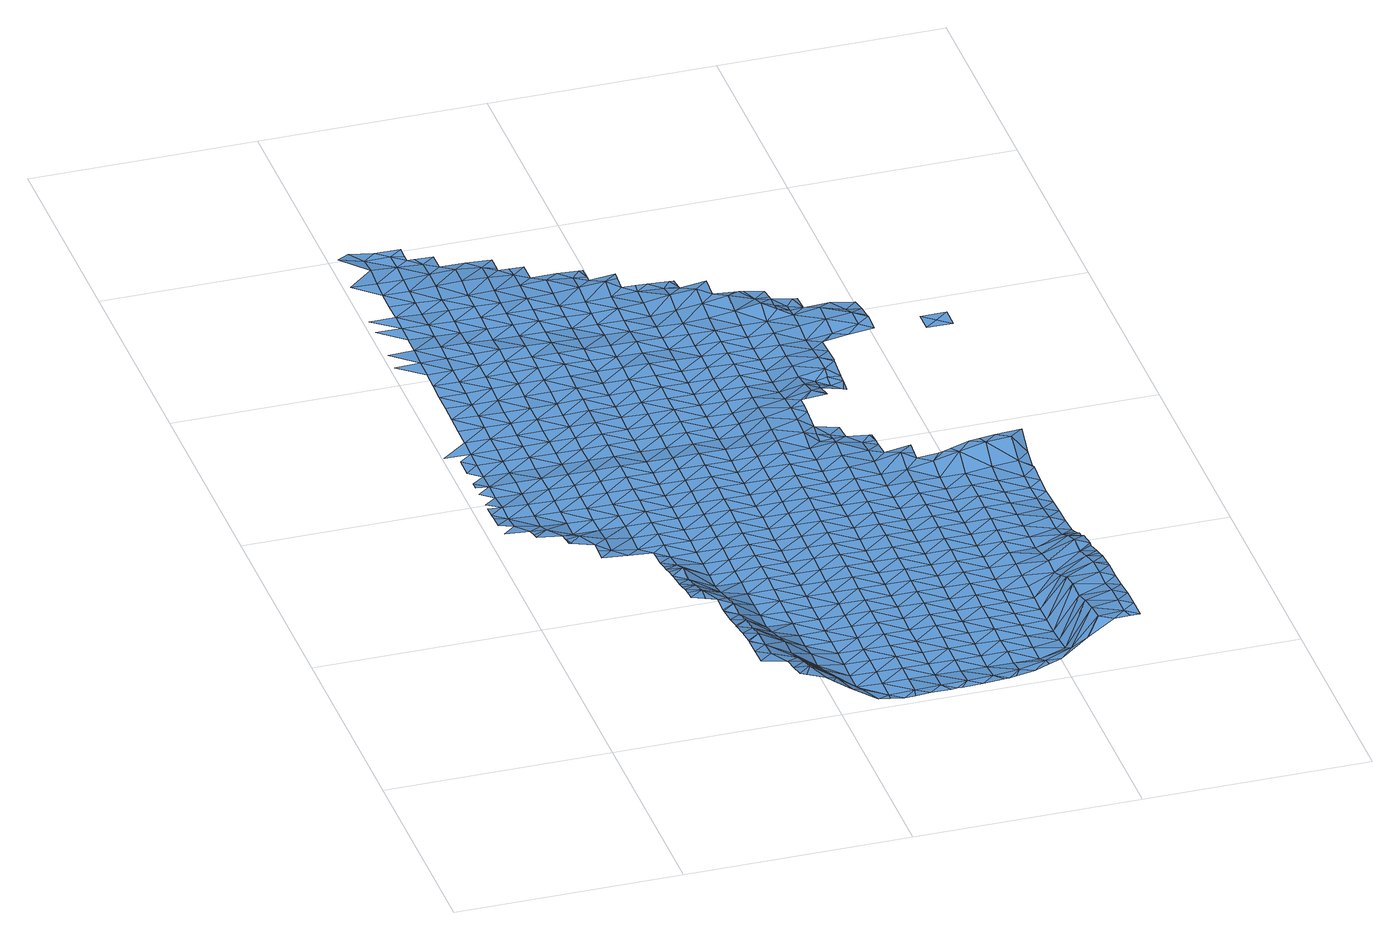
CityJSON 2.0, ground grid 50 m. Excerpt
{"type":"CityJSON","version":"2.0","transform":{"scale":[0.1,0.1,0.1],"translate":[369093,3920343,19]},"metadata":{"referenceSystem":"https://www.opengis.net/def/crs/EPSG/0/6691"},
"CityObjects":{
"waterbody1":{"type":"WaterBody","attributes":{"name":"9","class":"1140","function":"1","WaterBodyRiverFloodingRiskAttribute.description":"5","WaterBodyRiverFloodingRiskAttribute.rankOrg":"2","WaterBodyRiverFloodingRiskAttribute.adminType":"2","WaterBodyRiverFloodingRiskAttribute.scale":"L1"},"geometry":[{"type":"MultiSurface","lod":"1","boundaries":[[[0,1,2]],[[3,4,1]],[[5,4,3]],[[6,5,3]],[[7,6,3]],[[8,6,7]],[[9,10,11]],[[0,12,1]],[[1,12,3]],[[11,10,0]],[[13,14,7]],[[15,10,9]],[[16,7,3]],[[12,17,3]],[[18,19,13]],[[0,10,12]],[[20,21,18]],[[17,16,3]],[[22,13,7]],[[23,24,25]],[[26,20,18]],[[24,27,15]],[[10,28,12]],[[24,23,27]],[[29,30,26]],[[31,30,29]],[[32,27,23]],[[28,17,12]],[[22,7,16]],[[10,15,33]],[[18,13,22]],[[18,34,26]],[[35,31,29]],[[15,27,33]],[[36,34,18]],[[37,38,35]],[[10,33,28]],[[39,40,41]],[[42,16,17]],[[36,18,22]],[[41,43,39]],[[39,43,44]],[[40,45,41]],[[44,43,46]],[[47,33,27]],[[48,17,28]],[[49,22,16]],[[50,32,51]],[[52,27,32]],[[46,53,54]],[[51,55,50]],[[56,57,58]],[[29,26,59]],[[43,53,46]],[[58,57,60]],[[52,47,27]],[[42,17,48]],[[50,52,32]],[[35,29,59]],[[61,36,22]],[[62,54,53]],[[26,34,59]],[[63,37,35]],[[45,64,41]],[[50,55,65]],[[66,57,56]],[[62,67,68]],[[49,16,42]],[[69,70,45]],[[61,34,36]],[[71,72,73]],[[74,63,35]],[[69,60,70]],[[68,67,75]],[[28,76,48]],[[60,57,70]],[[73,77,71]],[[74,35,59]],[[62,53,67]],[[28,33,76]],[[78,79,37]],[[43,41,64]],[[77,80,71]],[[81,53,43]],[[72,82,83]],[[76,33,47]],[[71,82,72]],[[61,22,49]],[[64,45,70]],[[84,75,85]],[[86,52,50]],[[83,82,87]],[[88,42,48]],[[89,50,65]],[[90,84,85]],[[91,70,57]],[[75,67,85]],[[76,92,48]],[[79,78,93]],[[66,91,57]],[[81,67,53]],[[61,94,34]],[[34,95,59]],[[80,96,71]],[[89,86,50]],[[43,64,97]],[[98,47,52]],[[99,100,101]],[[102,103,104]],[[105,49,42]],[[99,90,100]],[[102,87,103]],[[37,63,78]],[[90,85,100]],[[106,107,93]],[[81,43,97]],[[108,91,66]],[[87,82,103]],[[86,98,52]],[[70,109,64]],[[88,48,92]],[[110,101,111]],[[112,61,49]],[[113,114,115]],[[65,116,89]],[[34,94,95]],[[113,104,114]],[[74,117,63]],[[96,110,111]],[[118,93,78]],[[101,100,111]],[[107,106,119]],[[104,103,114]],[[74,59,117]],[[120,70,91]],[[64,109,97]],[[121,67,81]],[[71,96,122]],[[115,123,124]],[[125,91,108]],[[82,126,103]],[[105,112,49]],[[85,67,127]],[[117,59,95]],[[82,71,126]],[[76,128,92]],[[42,88,105]],[[124,123,129]],[[122,96,111]],[[76,47,128]],[[130,78,63]],[[93,118,106]],[[119,131,132]],[[127,67,121]],[[61,133,94]],[[115,114,123]],[[126,71,122]],[[70,120,109]],[[134,81,97]],[[135,136,137]],[[128,47,98]],[[129,138,139]],[[123,138,129]],[[112,133,61]],[[100,85,140]],[[141,130,63]],[[130,118,78]],[[94,133,95]],[[139,138,116]],[[142,120,91]],[[131,119,106]],[[63,117,141]],[[114,103,143]],[[85,127,140]],[[144,137,145]],[[142,91,125]],[[89,116,146]],[[97,109,147]],[[81,148,121]],[[111,100,149]],[[103,126,143]],[[86,89,150]],[[151,117,95]],[[152,109,120]],[[92,128,153]],[[88,92,154]],[[155,106,118]],[[134,97,147]],[[156,132,131]],[[136,157,137]],[[116,138,146]],[[123,114,158]],[[136,132,157]],[[150,89,146]],[[100,140,149]],[[121,159,127]],[[122,111,160]],[[161,128,98]],[[92,153,154]],[[162,155,118]],[[114,143,158]],[[163,142,125]],[[164,95,133]],[[98,86,165]],[[117,151,141]],[[162,118,130]],[[105,88,166]],[[167,131,106]],[[148,159,121]],[[132,156,157]],[[137,168,145]],[[152,120,142]],[[109,169,147]],[[81,134,148]],[[138,123,170]],[[111,149,160]],[[161,153,128]],[[171,172,173]],[[127,174,140]],[[151,95,164]],[[86,150,165]],[[126,122,175]],[[88,154,166]],[[155,167,106]],[[123,158,170]],[[167,156,131]],[[176,133,112]],[[112,105,177]],[[159,174,127]],[[174,149,140]],[[175,122,160]],[[146,138,178]],[[137,157,168]],[[109,152,169]],[[179,173,180]],[[98,165,161]],[[143,126,181]],[[182,154,153]],[[105,166,177]],[[138,170,178]],[[183,164,133]],[[184,152,142]],[[185,162,130]],[[134,147,186]],[[187,157,156]],[[141,151,188]],[[130,141,189]],[[172,190,173]],[[181,126,175]],[[186,147,169]],[[150,146,191]],[[145,168,192]],[[184,142,163]],[[193,160,149]],[[172,145,190]],[[194,170,158]],[[176,112,177]],[[176,183,133]],[[195,153,161]],[[189,185,130]],[[158,143,196]],[[197,166,154]],[[198,187,156]],[[146,178,191]],[[187,168,157]],[[141,188,189]],[[162,185,155]],[[148,134,199]],[[198,156,167]],[[164,200,151]],[[145,192,190]],[[193,175,160]],[[201,169,152]],[[202,184,163]],[[196,143,181]],[[199,134,186]],[[148,203,159]],[[204,149,174]],[[165,150,205]],[[182,153,195]],[[206,178,170]],[[207,208,209]],[[165,210,161]],[[211,177,166]],[[150,191,205]],[[212,192,168]],[[213,188,151]],[[214,201,152]],[[180,173,215]],[[193,149,204]],[[214,152,184]],[[216,186,169]],[[217,218,180]],[[194,158,196]],[[159,219,174]],[[173,190,215]],[[220,181,175]],[[197,154,182]],[[148,199,203]],[[221,191,178]],[[222,184,202]],[[161,223,195]],[[224,225,155]],[[225,198,167]],[[164,183,200]],[[165,205,210]],[[177,226,176]],[[212,168,187]],[[227,190,192]],[[228,220,175]],[[155,185,224]],[[229,199,186]],[[167,155,225]],[[206,170,194]],[[209,208,230]],[[174,231,204]],[[228,175,193]],[[180,215,232]],[[233,196,181]],[[211,166,197]],[[211,226,177]],[[159,203,219]],[[219,231,174]],[[234,205,191]],[[213,151,200]],[[189,188,213]],[[195,235,182]],[[236,227,192]],[[237,214,184]],[[161,210,223]],[[223,235,195]],[[217,180,232]],[[207,218,217]],[[238,187,198]],[[176,239,183]],[[236,192,212]],[[240,193,204]],[[169,201,216]],[[220,233,181]],[[241,208,207]],[[221,178,206]],[[242,197,182]],[[243,244,245]],[[246,194,196]],[[226,239,176]],[[244,230,245]],[[231,240,204]],[[247,238,198]],[[248,189,213]],[[215,190,227]],[[235,242,182]],[[185,249,224]],[[229,186,216]],[[184,222,237]],[[247,198,225]],[[250,201,214]],[[185,189,249]],[[251,232,215]],[[233,246,196]],[[252,207,217]],[[203,253,219]],[[254,230,208]],[[234,191,221]],[[187,255,212]],[[193,256,228]],[[257,211,197]],[[203,199,253]],[[258,206,194]],[[240,256,193]],[[249,189,248]],[[222,259,237]],[[238,255,187]],[[255,236,212]],[[210,205,260]],[[261,213,200]],[[242,257,197]],[[253,199,229]],[[241,207,252]],[[254,245,230]],[[200,183,262]],[[263,214,237]],[[264,215,227]],[[265,216,201]],[[266,217,232]],[[224,267,225]],[[246,258,194]],[[260,205,234]],[[228,268,220]],[[269,226,211]],[[270,237,259]],[[271,221,206]],[[262,183,239]],[[256,268,228]],[[243,245,272]],[[223,210,273]],[[250,214,263]],[[251,215,264]],[[266,252,217]],[[274,247,225]],[[254,208,241]],[[213,275,248]],[[224,249,276]],[[258,271,206]],[[255,277,236]],[[273,210,260]],[[236,278,227]],[[220,279,233]],[[219,253,280]],[[231,219,281]],[[282,234,221]],[[254,283,245]],[[231,284,240]],[[268,279,220]],[[267,224,276]],[[269,211,257]],[[274,238,247]],[[226,285,239]],[[200,262,261]],[[277,278,236]],[[286,263,237]],[[278,264,227]],[[235,223,287]],[[288,249,248]],[[266,232,251]],[[229,216,265]],[[269,285,226]],[[201,250,265]],[[289,253,229]],[[290,241,252]],[[219,280,281]],[[271,282,221]],[[240,284,256]],[[287,223,273]],[[272,245,283]],[[233,291,246]],[[292,262,239]],[[293,260,234]],[[275,213,261]],[[279,291,233]],[[242,235,294]],[[295,276,249]],[[237,270,286]],[[296,289,229]],[[225,267,274]],[[297,290,252]],[[290,254,241]],[[296,229,265]],[[297,252,266]],[[298,280,253]],[[238,299,255]],[[231,281,284]],[[282,293,234]],[[278,300,264]],[[264,301,251]],[[302,286,270]],[[246,303,258]],[[304,273,260]],[[288,248,275]],[[235,287,294]],[[291,303,246]],[[305,299,238]],[[250,263,306]],[[300,301,264]],[[301,266,251]],[[257,242,307]],[[257,308,269]],[[289,298,253]],[[305,238,274]],[[239,285,292]],[[255,299,277]],[[309,272,283]],[[306,263,286]],[[250,310,265]],[[311,281,280]],[[283,254,312]],[[293,304,260]],[[258,313,271]],[[290,314,254]],[[261,262,315]],[[256,284,316]],[[268,256,317]],[[318,287,273]],[[295,249,288]],[[242,294,307]],[[267,276,295]],[[303,313,258]],[[315,262,292]],[[261,319,275]],[[320,309,283]],[[321,296,265]],[[322,274,267]],[[283,312,320]],[[310,250,306]],[[266,323,297]],[[324,286,302]],[[299,325,277]],[[256,316,317]],[[304,318,273]],[[312,254,314]],[[301,323,266]],[[271,326,282]],[[281,327,284]],[[279,268,328]],[[329,294,287]],[[257,307,308]],[[330,322,267]],[[322,305,274]],[[313,326,271]],[[331,292,285]],[[325,332,277]],[[333,306,286]],[[275,334,288]],[[330,267,295]],[[285,269,335]],[[261,315,319]],[[278,332,300]],[[321,265,310]],[[328,336,279]],[[280,298,311]],[[337,312,314]],[[333,286,324]],[[278,277,332]],[[268,317,328]],[[323,338,297]],[[282,339,293]],[[291,279,336]],[[340,307,294]],[[269,308,335]],[[326,339,282]],[[288,341,295]],[[289,296,342]],[[343,298,289]],[[327,281,311]],[[292,344,315]],[[327,345,284]],[[275,319,334]],[[346,310,306]],[[342,296,321]],[[336,347,291]],[[314,290,348]],[[305,349,299]],[[350,317,316]],[[332,351,300]],[[329,287,318]],[[300,352,301]],[[342,343,289]],[[290,297,353]],[[331,285,335]],[[324,354,333]],[[316,284,345]],[[293,355,304]],[[303,291,347]],[[356,349,305]],[[349,325,299]],[[339,355,293]],[[357,319,315]],[[341,288,334]],[[295,358,330]],[[337,314,359]],[[356,305,322]],[[360,333,354]],[[361,306,333]],[[345,350,316]],[[362,321,310]],[[301,352,323]],[[347,363,303]],[[297,338,353]],[[298,364,311]],[[348,290,353]],[[365,328,317]],[[314,348,359]],[[340,294,329]],[[343,364,298]],[[304,366,318]],[[367,322,330]],[[313,303,363]],[[368,335,308]],[[292,331,344]],[[355,366,304]],[[369,334,319]],[[346,306,361]],[[358,295,341]],[[362,342,321]],[[308,307,370]],[[371,332,325]],[[350,365,317]],[[300,351,352]],[[363,372,313]],[[311,373,327]],[[374,329,318]],[[375,336,328]],[[370,307,340]],[[357,315,344]],[[353,376,348]],[[377,356,322]],[[326,313,372]],[[378,371,325]],[[379,361,333]],[[367,330,358]],[[335,380,331]],[[332,371,351]],[[310,346,362]],[[365,375,328]],[[381,353,338]],[[372,382,326]],[[325,349,378]],[[327,383,345]],[[384,340,329]],[[323,352,385]],[[386,347,336]],[[338,323,387]],[[368,308,370]],[[368,380,335]],[[311,364,373]],[[369,319,357]],[[374,318,366]],[[388,349,356]],[[339,326,382]],[[333,360,379]],[[389,390,342]],[[341,334,391]],[[389,342,362]],[[375,386,336]],[[323,385,387]],[[322,367,377]],[[383,327,373]],[[382,392,339]],[[345,393,350]],[[351,394,352]],[[395,370,340]],[[343,342,390]],[[396,363,347]],[[397,379,360]],[[383,393,345]],[[391,334,369]],[[384,329,374]],[[398,378,349]],[[355,339,392]],[[346,361,399]],[[381,338,387]],[[344,331,400]],[[344,401,357]],[[399,361,379]],[[346,402,362]],[[358,341,403]],[[352,394,385]],[[356,377,388]],[[392,404,355]],[[351,371,405]],[[376,353,381]],[[350,406,365]],[[407,368,370]],[[364,343,408]],[[400,331,380]],[[401,369,357]],[[393,406,350]],[[409,374,366]],[[403,341,391]],[[395,340,384]],[[363,410,372]],[[411,371,378]],[[366,355,404]],[[412,389,362]],[[408,343,390]],[[408,413,364]],[[402,346,399]],[[351,405,394]],[[367,358,414]],[[415,387,385]],[[396,410,363]],[[416,379,397]],[[349,388,398]],[[404,409,366]],[[347,386,396]],[[373,364,413]],[[417,382,372]],[[406,418,365]],[[419,384,374]],[[414,358,403]],[[407,370,395]],[[368,420,380]],[[344,400,401]],[[421,399,379]],[[422,405,371]],[[387,423,381]],[[424,391,369]],[[407,420,368]],[[401,425,369]],[[412,362,402]],[[375,365,418]],[[389,426,390]],[[377,367,427]],[[410,417,372]],[[378,398,411]],[[421,379,416]],[[385,394,428]],[[375,429,386]],[[430,400,380]],[[383,373,431]],[[432,392,382]],[[425,424,369]],[[376,381,433]],[[424,403,391]],[[418,429,375]],[[434,395,384]],[[427,367,414]],[[388,377,427]],[[435,433,381]],[[435,381,423]],[[436,421,416]],[[415,385,428]],[[437,408,390]],[[438,398,388]],[[405,439,394]],[[426,389,412]],[[373,413,431]],[[417,432,382]],[[371,411,422]],[[423,387,415]],[[440,406,393]],[[399,441,402]],[[386,442,396]],[[393,383,443]],[[444,404,392]],[[374,409,419]],[[429,442,386]],[[445,407,395]],[[446,414,403]],[[447,388,427]],[[380,420,430]],[[415,448,423]],[[449,399,421]],[[450,412,402]],[[451,421,436]],[[437,390,426]],[[383,431,443]],[[432,444,392]],[[405,422,439]],[[396,452,410]],[[401,400,453]],[[454,409,404]],[[384,419,434]],[[455,446,403]],[[438,388,447]],[[453,400,430]],[[411,398,438]],[[401,456,425]],[[441,399,449]],[[455,403,424]],[[428,394,457]],[[458,427,414]],[[407,459,420]],[[413,408,460]],[[461,422,411]],[[457,394,439]],[[462,426,412]],[[415,428,463]],[[460,408,437]],[[393,443,440]],[[464,448,415]],[[445,459,407]],[[410,465,417]],[[418,406,466]],[[395,434,445]],[[446,458,414]],[[463,464,415]],[[396,442,452]],[[452,465,410]],[[467,449,421]],[[425,468,424]],[[450,402,441]],[[409,469,419]],[[450,462,412]],[[470,447,427]],[[431,413,471]],[[472,411,438]],[[401,453,456]],[[422,461,439]],[[473,428,457]],[[471,413,460]],[[463,428,473]],[[406,440,466]],[[471,474,431]],[[404,444,454]],[[429,418,475]],[[458,470,427]],[[465,476,417]],[[461,411,472]],[[424,477,455]],[[421,451,467]],[[437,426,462]],[[430,420,478]],[[479,438,447]],[[430,480,453]],[[443,431,474]],[[425,456,468]],[[468,477,424]],[[481,467,451]],[[432,417,476]],[[482,444,432]],[[469,409,454]],[[418,466,475]],[[462,483,437]],[[437,484,460]],[[473,485,463]],[[442,429,486]],[[420,459,478]],[[470,479,447]],[[479,472,438]],[[476,482,432]],[[487,456,453]],[[441,449,488]],[[434,419,489]],[[455,490,446]],[[483,484,437]],[[488,449,467]],[[440,443,491]],[[477,490,455]],[[486,429,475]],[[492,471,460]],[[491,443,474]],[[493,454,444]],[[439,461,494]],[[488,495,441]],[[457,439,496]],[[489,419,469]],[[497,465,452]],[[452,442,498]],[[499,467,481]],[[430,478,480]],[[482,493,444]],[[500,468,456]],[[450,441,495]],[[473,457,496]],[[501,462,450]],[[445,434,502]],[[446,503,458]],[[504,461,472]],[[466,440,505]],[[439,494,496]],[[506,475,466]],[[490,503,446]],[[507,474,471]],[[505,440,491]],[[508,469,454]],[[502,434,489]],[[442,486,498]],[[487,453,480]],[[465,509,476]],[[510,504,472]],[[511,488,467]],[[473,512,485]],[[513,483,462]],[[459,445,514]],[[458,515,470]],[[492,507,471]],[[510,472,479]],[[461,504,494]],[[501,450,495]],[[512,473,496]],[[503,515,458]],[[460,484,492]],[[511,467,499]],[[516,491,474]],[[506,466,505]],[[517,489,469]],[[514,445,502]],[[452,498,497]],[[476,518,482]],[[456,487,500]],[[454,493,508]],[[478,459,519]],[[470,520,479]],[[507,516,474]],[[477,468,521]],[[522,496,494]],[[513,462,501]],[[486,475,523]],[[515,520,470]],[[523,475,506]],[[524,502,489]],[[519,459,514]],[[465,497,509]],[[491,525,505]],[[517,469,508]],[[523,526,486]],[[482,527,493]],[[495,488,528]],[[468,500,521]],[[529,522,494]],[[484,483,530]],[[480,478,531]],[[479,532,510]],[[480,533,487]],[[528,488,511]],[[516,525,491]],[[529,494,504]],[[490,477,534]],[[512,496,535]],[[498,486,526]],[[484,536,492]],[[485,512,537]],[[520,532,479]],[[499,538,511]],[[528,539,495]],[[540,506,505]],[[483,513,530]],[[541,514,502]],[[531,478,519]],[[476,509,518]],[[542,537,512]],[[524,489,517]],[[493,543,508]],[[542,512,535]],[[501,495,539]],[[477,521,534]],[[544,513,501]],[[503,545,515]],[[510,546,504]],[[487,547,500]],[[525,540,505]],[[503,490,545]],[[536,484,530]],[[497,498,548]],[[535,496,522]],[[492,549,507]],[[532,546,510]],[[527,482,518]],[[527,543,493]],[[550,523,506]],[[536,549,492]],[[541,502,524]],[[498,526,548]],[[480,531,533]],[[537,542,551]],[[508,552,517]],[[490,534,545]],[[553,528,511]],[[504,554,529]],[[544,501,539]],[[513,555,530]],[[509,497,556]],[[557,518,509]],[[558,511,538]],[[507,559,516]],[[546,554,504]],[[543,552,508]],[[560,526,523]],[[519,514,561]],[[522,562,535]],[[549,559,507]],[[547,487,533]],[[561,514,541]],[[497,548,556]],[[519,563,531]],[[558,553,511]],[[517,564,524]],[[565,541,524]],[[521,500,566]],[[522,529,567]],[[515,545,568]],[[530,569,536]],[[520,515,570]],[[516,571,525]],[[506,540,550]],[[552,564,517]],[[513,544,555]],[[572,548,526]],[[518,573,527]],[[566,500,547]],[[574,558,538]],[[563,519,561]],[[509,556,557]],[[564,565,524]],[[575,522,567]],[[515,568,570]],[[565,576,541]],[[577,529,554]],[[578,544,539]],[[534,521,579]],[[560,523,550]],[[569,530,555]],[[567,529,577]],[[532,520,580]],[[576,581,541]],[[562,522,575]],[[539,528,582]],[[533,531,583]],[[516,559,571]],[[584,547,533]],[[571,585,525]],[[527,586,543]],[[579,521,566]],[[561,541,581]],[[548,587,556]],[[583,531,563]],[[518,557,573]],[[582,528,553]],[[549,536,588]],[[520,570,580]],[[577,589,567]],[[540,525,585]],[[590,550,540]],[[591,555,544]],[[545,534,592]],[[572,526,560]],[[588,536,569]],[[593,559,549]],[[546,532,594]],[[561,595,563]],[[596,566,547]],[[585,590,540]],[[543,597,552]],[[527,573,586]],[[561,581,595]],[[578,539,582]],[[578,591,544]],[[534,579,592]],[[598,565,564]],[[532,580,594]],[[533,583,584]],[[595,599,563]],[[600,560,550]],[[568,545,601]],[[587,548,572]],[[554,546,602]],[[603,589,577]],[[563,604,583]],[[555,605,569]],[[549,588,606]],[[607,579,566]],[[590,600,550]],[[552,608,564]],[[601,545,592]],[[557,556,609]],[[553,558,610]],[[577,554,602]],[[543,586,597]],[[558,574,610]],[[563,599,604]],[[593,549,606]],[[546,594,602]],[[547,584,596]],[[553,611,582]],[[612,572,560]],[[570,568,613]],[[614,603,577]],[[609,556,587]],[[615,610,574]],[[569,616,588]],[[598,564,617]],[[571,559,618]],[[604,619,583]],[[600,612,560]],[[613,568,601]],[[580,570,613]],[[573,557,620]],[[621,584,583]],[[607,566,596]],[[552,597,608]],[[605,555,591]],[[605,616,569]],[[618,559,593]],[[618,622,571]],[[614,577,602]],[[623,587,572]],[[624,606,588]],[[620,557,609]],[[553,610,611]],[[611,625,582]],[[626,619,604]],[[585,571,622]],[[627,597,586]],[[592,579,628]],[[617,564,629]],[[586,573,630]],[[631,596,584]],[[578,582,625]],[[628,579,607]],[[632,591,578]],[[564,608,629]],[[633,610,615]],[[616,624,588]],[[634,608,597]],[[635,602,594]],[[636,609,587]],[[580,613,637]],[[606,624,593]],[[594,580,638]],[[630,573,620]],[[614,639,603]],[[621,583,619]],[[590,585,640]],[[601,592,641]],[[572,612,623]],[[638,580,637]],[[642,607,596]],[[641,592,628]],[[643,610,633]],[[644,605,591]],[[645,629,608]],[[611,610,643]],[[614,602,646]],[[632,578,625]],[[626,647,619]],[[648,620,609]],[[627,586,630]],[[585,622,640]],[[649,612,600]],[[636,587,623]],[[650,639,614]],[[645,608,634]],[[643,651,611]],[[631,642,596]],[[600,590,652]],[[613,601,653]],[[634,597,627]],[[650,614,646]],[[635,594,638]],[[617,629,654]],[[584,621,631]],[[655,628,607]],[[653,601,641]],[[618,593,656]],[[625,611,651]],[[646,602,635]],[[656,593,624]],[[657,630,620]],[[658,629,645]],[[590,640,652]],[[591,632,644]],[[659,619,647]],[[648,609,636]],[[651,660,625]],[[629,658,654]],[[612,661,623]],[[639,650,662]],[[637,613,663]],[[664,619,659]],[[625,660,632]],[[665,638,637]],[[621,619,664]],[[666,641,628]],[[616,605,667]],[[663,613,653]],[[622,618,668]],[[630,669,627]],[[616,670,624]],[[668,618,656]],[[671,634,627]],[[654,658,672]],[[600,652,649]],[[673,635,638]],[[605,644,667]],[[674,675,621]],[[676,644,632]],[[657,620,648]],[[660,676,632]],[[655,666,628]],[[621,664,674]],[[623,677,636]],[[657,678,630]],[[631,621,675]],[[607,642,655]],[[679,653,641]],[[665,637,663]],[[680,656,624]],[[640,622,681]],[[682,673,638]],[[665,682,638]],[[683,627,669]],[[681,622,668]],[[630,678,669]],[[612,649,661]],[[646,635,684]],[[616,667,670]],[[670,680,624]],[[685,667,644]],[[676,685,644]],[[666,679,641]],[[636,686,648]],[[627,683,671]],[[684,635,673]],[[687,668,656]],[[652,640,688]],[[653,689,663]],[[688,640,681]],[[623,661,677]],[[680,687,656]],[[690,670,667]],[[642,631,691]],[[688,692,652]],[[631,675,691]],[[679,689,653]],[[689,665,663]],[[648,693,657]],[[694,667,685]],[[695,691,675]],[[696,681,668]],[[649,652,692]],[[690,667,694]],[[636,677,686]],[[687,696,668]],[[669,678,697]],[[698,680,670]],[[655,642,699]],[[700,673,682]],[[655,701,666]],[[642,691,699]],[[670,690,702]],[[661,649,703]],[[689,704,665]],[[665,705,682]],[[681,706,688]],[[698,670,702]],[[648,686,693]],[[695,707,691]],[[696,706,681]],[[678,708,697]],[[649,692,703]],[[709,679,666]],[[698,710,680]],[[678,657,711]],[[680,712,687]],[[655,699,701]],[[705,713,682]],[[677,661,714]],[[715,699,691]],[[700,682,713]],[[678,711,708]],[[707,715,691]],[[657,693,711]],[[706,716,688]],[[680,710,712]],[[717,696,687]],[[661,703,714]],[[718,689,679]],[[665,704,705]],[[692,688,716]],[[666,701,709]],[[686,677,719]],[[720,701,699]],[[687,712,717]],[[721,699,715]],[[708,711,722]],[[705,723,713]],[[689,724,704]],[[725,706,696]],[[677,714,719]],[[720,699,721]],[[696,717,726]],[[727,696,726]],[[703,692,728]],[[679,709,718]],[[718,729,689]],[[693,686,730]],[[731,709,701]],[[728,692,716]],[[724,732,704]],[[725,696,727]],[[733,722,711]],[[732,734,704]],[[704,734,705]],[[689,729,724]],[[686,719,730]],[[731,701,720]],[[735,706,725]],[[714,703,736]],[[711,693,737]],[[716,706,738]],[[736,703,728]],[[706,735,738]],[[723,705,739]],[[740,739,705]],[[740,705,734]],[[693,730,737]],[[741,718,709]],[[716,742,728]],[[743,709,731]],[[719,714,744]],[[745,724,729]],[[744,714,736]],[[716,738,742]],[[746,711,737]],[[747,743,731]],[[733,711,746]],[[741,729,718]],[[742,748,728]],[[749,745,729]],[[730,719,750]],[[746,751,733]],[[736,728,748]],[[750,719,744]],[[741,709,743]],[[748,752,736]],[[753,749,729]],[[741,753,729]],[[737,730,754]],[[755,746,737]],[[744,736,752]],[[754,730,750]],[[743,747,756]],[[752,757,744]],[[751,746,758]],[[750,744,757]],[[755,737,754]],[[759,741,743]],[[755,760,746]],[[761,749,753]],[[757,762,750]],[[750,762,754]],[[746,760,758]],[[743,756,759]],[[741,763,753]],[[754,764,755]],[[759,763,741]],[[764,754,762]],[[761,753,765]],[[760,766,758]],[[767,765,753]],[[756,768,759]],[[755,769,760]],[[755,764,770]],[[769,755,770]],[[753,763,767]],[[768,771,759]],[[766,760,769]],[[759,771,763]],[[763,772,767]],[[773,763,771]],[[774,765,767]],[[763,773,772]],[[767,772,774]]]}]},
"waterbody2":{"type":"WaterBody","attributes":{"name":"9","class":"1140","function":"1","WaterBodyRiverFloodingRiskAttribute.description":"5","WaterBodyRiverFloodingRiskAttribute.rankOrg":"1","WaterBodyRiverFloodingRiskAttribute.adminType":"2","WaterBodyRiverFloodingRiskAttribute.scale":"L1"},"geometry":[{"type":"MultiSurface","lod":"1","boundaries":[[[576,775,581]],[[598,576,565]],[[576,598,775]],[[775,776,581]],[[776,775,617]],[[598,617,775]]]}]},
"waterbody3":{"type":"WaterBody","attributes":{"name":"9","class":"1140","function":"1","WaterBodyRiverFloodingRiskAttribute.description":"5","WaterBodyRiverFloodingRiskAttribute.rankOrg":"1","WaterBodyRiverFloodingRiskAttribute.adminType":"2","WaterBodyRiverFloodingRiskAttribute.scale":"L1"},"geometry":[{"type":"MultiSurface","lod":"1","boundaries":[[[777,695,778]],[[695,675,778]],[[778,675,674]],[[777,707,695]],[[778,779,777]],[[777,779,780]],[[779,778,664]],[[674,664,778]]]}]},
"waterbody4":{"type":"WaterBody","attributes":{"name":"9","class":"1140","function":"1","WaterBodyRiverFloodingRiskAttribute.description":"5","WaterBodyRiverFloodingRiskAttribute.rankOrg":"1","WaterBodyRiverFloodingRiskAttribute.adminType":"2","WaterBodyRiverFloodingRiskAttribute.scale":"L1"},"geometry":[{"type":"MultiSurface","lod":"1","boundaries":[[[781,782,749]],[[782,783,749]],[[724,745,732]],[[745,783,732]],[[732,783,734]],[[783,782,734]],[[745,749,783]]]}]},
"waterbody5":{"type":"WaterBody","attributes":{"name":"9","class":"1140","function":"1","WaterBodyRiverFloodingRiskAttribute.description":"5","WaterBodyRiverFloodingRiskAttribute.rankOrg":"2","WaterBodyRiverFloodingRiskAttribute.adminType":"2","WaterBodyRiverFloodingRiskAttribute.scale":"L1"},"geometry":[{"type":"MultiSurface","lod":"1","boundaries":[[[784,785,786]],[[786,785,787]],[[787,785,788]],[[784,788,785]]]}]}
},
"vertices":[
[84,849,23],[56,872,26],[28,850,26],[57,919,16],[28,896,19],[29,926,17],[29,942,16],[58,965,16],[29,973,14],[84,803,35],[112,825,35],[84,821,31],[113,872,16],[58,1011,12],[30,988,14],[140,802,29],[114,964,14],[114,918,14],[59,1057,11],[30,1035,12],[31,1081,9],[31,1063,10],[115,1010,12],[144,756,38],[140,780,34],[140,756,39],[60,1104,8],[168,778,39],[170,871,13],[60,1150,8],[32,1127,8],[32,1173,8],[196,755,25],[169,825,14],[116,1103,8],[61,1196,8],[116,1056,12],[62,1242,8],[4,1197,8],[358,152,96],[357,105,100],[386,128,100],[171,963,13],[387,174,94],[359,195,94],[414,105,89],[359,198,94],[226,824,13],[170,917,13],[172,1009,13],[224,731,21],[196,735,23],[225,778,21],[387,220,94],[359,200,94],[196,709,21],[427,12,110],[441,35,115],[413,12,115],[117,1149,8],[413,58,103],[172,1056,12],[359,244,86],[118,1241,8],[443,127,80],[253,708,17],[469,11,96],[388,267,79],[360,287,75],[414,101,91],[442,81,98],[334,452,71],[306,476,63],[306,459,66],[118,1195,8],[360,290,74],[226,870,12],[305,430,71],[119,1288,8],[62,1288,9],[335,429,63],[444,220,63],[335,499,55],[306,497,56],[360,293,74],[389,313,70],[282,777,13],[307,522,48],[228,962,12],[281,730,13],[361,336,63],[498,34,76],[227,916,12],[63,1335,9],[173,1102,8],[174,1148,8],[362,429,56],[443,173,63],[283,823,13],[361,380,56],[389,359,56],[361,383,56],[307,544,45],[335,545,41],[307,568,41],[229,1009,12],[120,1380,8],[64,1381,9],[486,11,84],[499,126,40],[361,386,56],[390,405,56],[229,1055,12],[308,595,34],[336,591,41],[308,615,28],[309,707,13],[174,1194,7],[120,1334,8],[64,1427,8],[499,80,52],[445,266,46],[391,452,41],[337,637,21],[308,632,24],[526,10,57],[391,498,26],[445,312,31],[283,869,12],[309,661,16],[176,1287,7],[121,1426,8],[65,1473,8],[230,1101,8],[501,219,22],[10,1566,7],[66,1519,8],[66,1566,9],[337,683,13],[309,694,14],[446,358,16],[175,1240,7],[555,33,37],[392,544,13],[10,1613,10],[67,1612,12],[338,730,13],[500,173,22],[501,265,14],[447,404,16],[339,776,13],[231,1193,8],[556,79,15],[284,915,12],[285,962,12],[177,1379,9],[122,1472,8],[122,1519,8],[393,590,13],[502,311,13],[447,451,14],[340,868,13],[176,1333,7],[583,10,22],[231,1147,8],[339,822,13],[285,1008,12],[178,1425,10],[123,1565,10],[556,126,14],[393,636,13],[12,1705,10],[68,1658,10],[68,1704,10],[503,357,14],[448,497,13],[287,1100,8],[286,1054,12],[394,683,13],[12,1751,9],[69,1751,9],[449,543,13],[341,961,12],[287,1146,8],[612,32,14],[233,1332,7],[557,172,14],[179,1518,10],[232,1240,7],[233,1286,7],[124,1657,9],[395,729,13],[124,1611,11],[504,450,14],[450,636,13],[341,915,12],[449,589,13],[342,1007,13],[179,1472,10],[558,218,14],[288,1193,8],[613,125,14],[608,9,19],[558,264,14],[503,404,14],[395,775,13],[451,682,13],[70,1843,8],[71,1889,8],[14,1890,10],[396,821,13],[343,1053,13],[180,1564,11],[289,1239,7],[612,79,14],[125,1703,9],[614,171,14],[126,1796,7],[70,1797,7],[559,310,14],[506,542,14],[451,728,13],[640,9,15],[397,867,13],[234,1378,9],[235,1425,11],[343,1099,8],[181,1656,7],[505,496,14],[614,217,14],[72,1935,13],[560,357,14],[126,1750,7],[506,589,14],[452,774,13],[397,914,13],[181,1610,10],[668,31,16],[236,1517,12],[344,1146,8],[560,403,14],[128,1888,8],[398,960,13],[44,2005,16],[16,1982,21],[72,1982,8],[507,635,13],[235,1471,12],[289,1285,8],[290,1331,8],[670,124,14],[183,1749,6],[127,1842,8],[615,263,14],[129,1935,10],[237,1563,12],[561,449,14],[399,1006,13],[508,681,13],[662,8,16],[453,820,13],[345,1238,8],[345,1192,8],[669,78,14],[182,1703,7],[670,170,14],[183,1795,5],[291,1424,11],[562,495,14],[399,1052,13],[696,8,18],[508,727,13],[101,2004,8],[453,867,13],[292,1470,12],[346,1284,10],[291,1377,9],[237,1609,8],[238,1656,7],[562,541,14],[616,310,14],[616,356,14],[509,773,13],[129,1981,8],[617,402,14],[400,1099,9],[725,31,18],[454,913,13],[347,1330,10],[672,263,14],[185,1888,11],[563,588,14],[401,1145,9],[510,820,13],[455,959,13],[347,1377,9],[671,216,14],[184,1841,11],[672,309,14],[293,1562,11],[239,1702,7],[239,1748,6],[740,7,18],[564,634,14],[510,866,13],[293,1516,12],[726,77,14],[455,1005,13],[456,1051,13],[158,2003,8],[726,123,14],[673,355,14],[157,1957,9],[564,680,13],[185,1934,8],[401,1191,9],[618,448,14],[618,494,14],[511,912,13],[402,1237,10],[157,1974,9],[727,169,14],[349,1469,12],[240,1794,6],[753,7,19],[294,1609,7],[565,726,13],[674,401,14],[619,541,14],[512,958,13],[348,1423,11],[458,1144,9],[295,1655,7],[782,30,19],[403,1283,9],[457,1098,9],[620,587,14],[173,1957,9],[241,1840,14],[566,773,13],[512,1004,13],[403,1330,9],[728,215,14],[728,262,14],[458,1190,10],[674,447,14],[783,122,14],[620,633,13],[213,1910,11],[350,1562,9],[675,494,14],[295,1701,7],[296,1747,5],[241,1887,14],[764,7,19],[566,819,13],[349,1515,12],[459,1236,9],[404,1376,10],[214,1956,8],[810,6,20],[782,76,14],[784,168,14],[621,679,13],[729,308,14],[676,540,14],[567,865,13],[405,1422,12],[514,1097,9],[460,1283,9],[513,1051,13],[351,1654,7],[622,726,13],[730,354,14],[568,911,13],[676,586,14],[270,1909,11],[405,1468,11],[351,1608,7],[839,29,21],[514,1143,9],[298,1886,8],[622,772,13],[730,400,14],[568,957,13],[297,1793,8],[677,632,13],[297,1840,12],[406,1514,11],[785,215,14],[785,261,14],[460,1329,9],[623,818,14],[731,447,14],[353,1746,6],[569,1004,13],[678,678,13],[855,6,23],[407,1561,8],[839,75,14],[515,1189,9],[516,1236,9],[840,121,14],[461,1375,10],[624,864,13],[352,1700,7],[732,493,14],[570,1050,13],[786,307,14],[624,910,13],[678,725,13],[408,1607,6],[841,168,14],[787,353,14],[462,1421,12],[354,1839,8],[867,5,24],[679,771,13],[732,539,13],[625,957,13],[570,1096,10],[895,28,26],[408,1653,6],[326,1862,10],[517,1328,9],[516,1282,9],[841,214,14],[462,1467,10],[353,1793,10],[733,585,13],[571,1142,10],[787,400,14],[680,817,13],[327,1909,8],[626,1003,13],[326,1871,10],[881,5,26],[842,260,14],[464,1560,7],[409,1699,6],[789,492,14],[897,121,14],[734,631,13],[788,446,14],[680,863,13],[626,1049,12],[518,1420,12],[463,1514,10],[350,1862,9],[896,74,14],[897,167,14],[923,5,32],[735,678,13],[572,1188,9],[681,910,13],[518,1374,10],[572,1235,10],[410,1746,8],[519,1467,9],[627,1095,10],[843,306,14],[465,1652,5],[898,213,14],[382,1815,10],[383,1862,8],[735,724,13],[789,538,13],[952,27,38],[573,1281,9],[682,956,13],[520,1513,9],[843,352,14],[464,1606,6],[410,1792,14],[844,399,14],[790,584,13],[736,770,13],[574,1327,9],[628,1141,10],[520,1559,7],[628,1188,8],[953,4,43],[737,816,13],[899,259,14],[899,305,14],[439,1814,11],[791,631,13],[629,1234,9],[953,74,14],[682,1002,13],[574,1373,10],[845,445,14],[900,352,14],[737,863,13],[466,1699,5],[953,120,14],[466,1745,13],[792,723,13],[791,677,13],[980,4,52],[630,1280,9],[954,166,14],[683,1048,15],[575,1420,10],[522,1651,7],[845,491,14],[846,537,13],[901,398,14],[738,909,13],[793,769,13],[521,1605,6],[1009,27,60],[467,1791,8],[955,212,14],[684,1094,15],[576,1466,8],[901,444,14],[739,955,13],[793,815,13],[685,1141,15],[576,1512,8],[630,1326,9],[523,1744,17],[847,584,13],[739,1001,14],[902,490,14],[847,630,14],[794,862,13],[1009,73,31],[522,1698,7],[955,258,14],[685,1187,12],[577,1558,7],[686,1233,9],[631,1373,9],[495,1767,12],[956,305,14],[487,1814,8],[1037,3,94],[1010,119,23],[903,537,13],[740,1047,25],[495,1781,11],[795,908,14],[1011,165,16],[632,1419,8],[578,1604,5],[687,1279,8],[848,676,13],[957,351,14],[903,583,13],[496,1814,8],[795,954,14],[1066,72,120],[578,1651,11],[1011,211,16],[849,722,13],[849,768,13],[1066,26,127],[957,397,14],[904,629,13],[741,1094,29],[552,1767,17],[741,1140,29],[796,1000,20],[768,1024,11],[687,1325,8],[551,1720,12],[632,1465,7],[1012,258,14],[633,1511,7],[958,443,14],[905,675,13],[850,815,13],[1094,2,130],[552,1751,15],[768,1047,16],[579,1697,11],[1068,164,94],[688,1372,8],[634,1557,6],[769,1070,21],[1067,118,109],[742,1186,23],[743,1232,12],[959,489,14],[851,861,13],[905,721,13],[1013,304,14],[581,1720,11],[959,536,13],[1068,211,94],[689,1418,7],[1014,396,14],[634,1604,10],[769,1116,29],[743,1278,8],[851,907,17],[796,1023,14],[770,1139,30],[960,582,13],[689,1464,7],[635,1650,20],[608,1720,10],[770,1162,30],[1069,257,83],[1014,350,14],[744,1325,8],[852,953,17],[906,768,13],[1122,25,131],[1123,71,129],[961,628,13],[690,1510,7],[636,1696,8],[1129,2,131],[1070,303,59],[825,1023,14],[1015,442,14],[799,1185,34],[907,814,13],[799,1231,23],[1016,489,14],[961,674,13],[1070,349,39],[1124,117,125],[778,1162,31],[908,906,29],[745,1371,8],[853,999,8],[907,860,16],[800,1278,11],[1124,163,114],[1150,1,131],[880,930,20],[692,1649,25],[962,721,13],[691,1557,9],[691,1603,17],[655,1719,8],[1016,535,14],[745,1417,7],[801,1324,11],[1151,48,130],[1125,210,114],[881,976,12],[664,1673,18],[827,1162,34],[963,767,13],[1018,627,14],[664,1680,16],[1152,94,127],[1017,581,14],[746,1463,8],[875,1022,9],[801,1370,8],[1071,395,39],[964,813,13],[881,995,11],[827,1170,32],[1152,140,120],[1018,674,14],[665,1719,8],[747,1510,8],[827,1208,22],[747,1556,17],[802,1416,7],[1126,256,110],[1072,442,28],[936,883,24],[1126,302,97],[937,929,29],[881,1022,8],[720,1625,22],[828,1231,16],[828,1254,10],[1153,186,114],[1019,720,13],[964,859,26],[803,1462,9],[1127,348,82],[1072,488,15],[748,1602,27],[936,901,26],[721,1672,25],[1154,232,112],[1020,766,13],[1128,395,82],[1073,534,14],[803,1509,9],[1154,279,106],[857,1277,22],[1074,580,14],[1020,812,14],[1154,245,110],[856,1254,15],[1128,441,64],[983,882,29],[1155,325,92],[857,1323,22],[768,1625,18],[858,1369,14],[1155,306,97],[1074,626,14],[804,1555,26],[805,1601,8],[1129,487,38],[885,1253,13],[993,882,31],[859,1415,8],[1156,370,77],[1021,858,40],[1156,371,82],[777,1625,17],[1075,673,14],[885,1299,22],[1130,533,26],[1156,417,73],[859,1462,15],[1076,719,14],[886,1346,19],[886,1304,22],[1010,882,35],[787,1624,16],[832,1531,21],[1157,463,51],[1156,418,65],[1157,455,56],[1130,579,26],[860,1508,15],[1076,765,14],[887,1392,13],[832,1554,17],[1050,881,46],[833,1578,17],[1157,485,42],[1131,626,18],[1077,811,21],[1158,510,32],[833,1624,8],[833,1589,15],[916,1461,23],[1158,556,26],[916,1415,15],[1132,672,15],[860,1531,12],[1078,858,52],[894,1392,14],[1159,602,22],[889,1531,14],[1132,718,14],[1071,881,49],[1160,648,16],[917,1507,23],[1133,764,14],[1134,810,25],[944,1391,21],[1160,695,14],[1106,880,53],[972,1414,28],[1134,857,56],[897,1530,14],[1161,741,14],[973,1460,29],[1162,787,18],[946,1530,16],[1163,879,56],[974,1506,8],[1000,1390,28],[1162,833,27],[1162,799,14],[1001,1436,28],[1002,1483,19],[1001,1446,26],[1002,1529,8],
[797,1047,8],[825,1069,8],
[885,1237,11],[856,1231,8],[876,1207,10],[884,1207,8],
[890,1577,8],[880,1577,9],[861,1554,8],
[1171,1434,8],[1143,1411,8],[1171,1388,8],[1114,1389,8],[1114,1435,8]
]}
